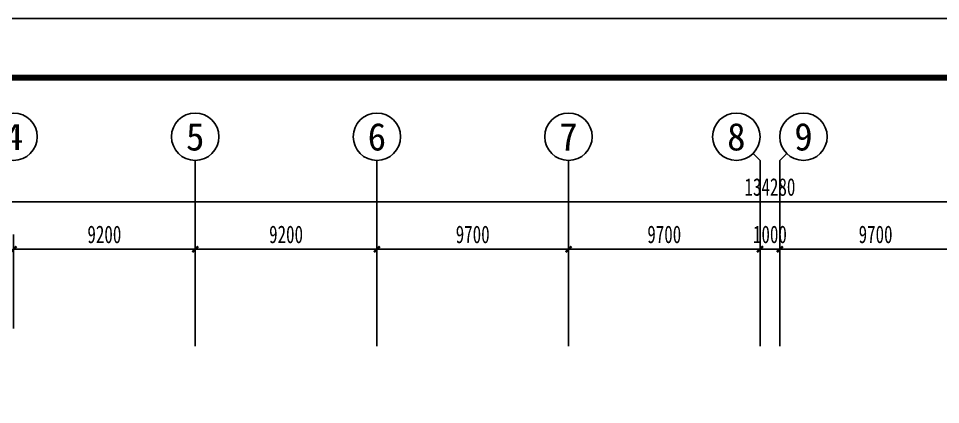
# Model space of a CAD drawing. Header units: millimetres. Extents: x -633009578 to 5705885, y -633235091 to 2571734.
# Drawn here: x 2806670 to 2853360, y 1993648 to 2013212 of the extents above; entities that cross this region are included whole.
import ezdxf
from ezdxf.enums import TextEntityAlignment as Align

# ---------------------------------------------------------------- set-up
doc = ezdxf.new("R2010")
doc.units = ezdxf.units.MM
doc.header["$LTSCALE"] = 1000
doc.header["$MEASUREMENT"] = 0
doc.layers.get('0').update_dxf_attribs({"color": 9})
for name, color, linetype in [('3T_WOOD', 21, 'Continuous'), ('AXIS_TEXT', 7, 'Continuous'), ('C-AXIS(轴号)', 3, 'Continuous'), ('设备-箱柜', 3, 'Continuous'), ('院图签、封面151013$0$PUB_TITLE', 153, 'Continuous'), ('院图签、封面151013$0$图签文字', 4, 'Continuous')]:
    doc.layers.add(name, color=color, linetype=linetype)
doc.styles.add('_TCH_AXIS', font='simhei.ttf', dxfattribs={"bigfont": 'GBCBIG'})
doc.styles.add('_TCH_DIM_T3', font='simhei.ttf', dxfattribs={"width": 0.707, "bigfont": 'GBCBIG'})
doc.styles.add('COMPLEX', font='simhei.ttf')
doc.styles.add('院图签、封面151013$0$-宋体', font='simhei.ttf', dxfattribs={"width": 0.8})
doc.dimstyles.new('_TCH_ARCH&&300', dxfattribs={"dimtxt": 892.5, "dimasz": 300, "dimexe": 750, "dimexo": 900, "dimgap": 300, "dimtad": 1, "dimdec": 0, "dimzin": 0, "dimdsep": 46, "dimtxsty": '_TCH_DIM_T3', "dimblk": 'ARCHTICK', "dimcen": 0.09, "dimclrt": 7, "dimazin": 2, "dimtfac": 1, "dimtdec": 0, "dimtix": 1, "dimtmove": 2, "dimatfit": 3, "dimfxl": 1, "dimtolj": 1, "dimtzin": 0, "dimarcsym": 0})

# ---------------------------------------------------------------- blocks, each defined once
blk = doc.blocks.new('_ArchTick')
at = {"color": 0, "linetype": 'ByBlock', "const_width": 0.4}
blk.add_lwpolyline([(-0.5, -0.5), (0.5, 0.5)], dxfattribs=at)
blk = doc.blocks.new('*D543')
at = {"layer": 'C-AXIS(轴号)', "color": 0, "lineweight": -2, "transparency": 16777216}
for p, q in [((1150541, 1319522), (1150541, 1324292)), ((1159741, 1319522), (1159741, 1324292)), ((1150541, 1323542), (1159741, 1323542))]:
    blk.add_line(p, q, dxfattribs=at)
at = {"layer": 'Defpoints', "color": 0, "transparency": 16777216}
for p in [(1159741, 1323542), (1150541, 1318622), (1159741, 1318622)]:
    blk.add_point(p, dxfattribs=at)
at = {"layer": 'C-AXIS(轴号)', "color": 0, "linetype": 'ByBlock', "lineweight": -2, "transparency": 16777216, "xscale": 300, "yscale": 300, "zscale": 300, "rotation": 180}
blk.add_blockref('_ArchTick', (1150541, 1323542), dxfattribs=at)
at = {"layer": 'C-AXIS(轴号)', "color": 0, "linetype": 'ByBlock', "lineweight": -2, "transparency": 16777216, "xscale": 300, "yscale": 300, "zscale": 300}
blk.add_blockref('_ArchTick', (1159741, 1323542), dxfattribs=at)
at = {"layer": 'C-AXIS(轴号)', "color": 7, "transparency": 16777216, "insert": (1155141, 1324288), "char_height": 892.5, "attachment_point": 5, "style": '_TCH_DIM_T3'}
blk.add_mtext('\\A1;9200', dxfattribs=at)
blk = doc.blocks.new('*D544')
at = {"layer": 'C-AXIS(轴号)', "color": 0, "lineweight": -2, "transparency": 16777216}
for p, q in [((1159741, 1319522), (1159741, 1324292)), ((1168941, 1319522), (1168941, 1324292)), ((1159741, 1323542), (1168941, 1323542))]:
    blk.add_line(p, q, dxfattribs=at)
at = {"layer": 'Defpoints', "color": 0, "transparency": 16777216}
for p in [(1168941, 1323542), (1159741, 1318622), (1168941, 1318622)]:
    blk.add_point(p, dxfattribs=at)
at = {"layer": 'C-AXIS(轴号)', "color": 0, "linetype": 'ByBlock', "lineweight": -2, "transparency": 16777216, "xscale": 300, "yscale": 300, "zscale": 300, "rotation": 180}
blk.add_blockref('_ArchTick', (1159741, 1323542), dxfattribs=at)
at = {"layer": 'C-AXIS(轴号)', "color": 0, "linetype": 'ByBlock', "lineweight": -2, "transparency": 16777216, "xscale": 300, "yscale": 300, "zscale": 300}
blk.add_blockref('_ArchTick', (1168941, 1323542), dxfattribs=at)
at = {"layer": 'C-AXIS(轴号)', "color": 7, "transparency": 16777216, "insert": (1164341, 1324288), "char_height": 892.5, "attachment_point": 5, "style": '_TCH_DIM_T3'}
blk.add_mtext('\\A1;9200', dxfattribs=at)
blk = doc.blocks.new('*D545')
at = {"layer": 'C-AXIS(轴号)', "color": 0, "lineweight": -2, "transparency": 16777216}
for p, q in [((1168941, 1319522), (1168941, 1324292)), ((1178641, 1319522), (1178641, 1324292)), ((1168941, 1323542), (1178641, 1323542))]:
    blk.add_line(p, q, dxfattribs=at)
at = {"layer": 'Defpoints', "color": 0, "transparency": 16777216}
for p in [(1178641, 1323542), (1168941, 1318622), (1178641, 1318622)]:
    blk.add_point(p, dxfattribs=at)
at = {"layer": 'C-AXIS(轴号)', "color": 0, "linetype": 'ByBlock', "lineweight": -2, "transparency": 16777216, "xscale": 300, "yscale": 300, "zscale": 300, "rotation": 180}
blk.add_blockref('_ArchTick', (1168941, 1323542), dxfattribs=at)
at = {"layer": 'C-AXIS(轴号)', "color": 0, "linetype": 'ByBlock', "lineweight": -2, "transparency": 16777216, "xscale": 300, "yscale": 300, "zscale": 300}
blk.add_blockref('_ArchTick', (1178641, 1323542), dxfattribs=at)
at = {"layer": 'C-AXIS(轴号)', "color": 7, "transparency": 16777216, "insert": (1173791, 1324288), "char_height": 892.5, "attachment_point": 5, "style": '_TCH_DIM_T3'}
blk.add_mtext('\\A1;9700', dxfattribs=at)
blk = doc.blocks.new('*D546')
at = {"layer": 'C-AXIS(轴号)', "color": 0, "lineweight": -2, "transparency": 16777216}
for p, q in [((1178641, 1319522), (1178641, 1324292)), ((1188341, 1319522), (1188341, 1324292)), ((1178641, 1323542), (1188341, 1323542))]:
    blk.add_line(p, q, dxfattribs=at)
at = {"layer": 'Defpoints', "color": 0, "transparency": 16777216}
for p in [(1188341, 1323542), (1178641, 1318622), (1188341, 1318622)]:
    blk.add_point(p, dxfattribs=at)
at = {"layer": 'C-AXIS(轴号)', "color": 0, "linetype": 'ByBlock', "lineweight": -2, "transparency": 16777216, "xscale": 300, "yscale": 300, "zscale": 300, "rotation": 180}
blk.add_blockref('_ArchTick', (1178641, 1323542), dxfattribs=at)
at = {"layer": 'C-AXIS(轴号)', "color": 0, "linetype": 'ByBlock', "lineweight": -2, "transparency": 16777216, "xscale": 300, "yscale": 300, "zscale": 300}
blk.add_blockref('_ArchTick', (1188341, 1323542), dxfattribs=at)
at = {"layer": 'C-AXIS(轴号)', "color": 7, "transparency": 16777216, "insert": (1183491, 1324288), "char_height": 892.5, "attachment_point": 5, "style": '_TCH_DIM_T3'}
blk.add_mtext('\\A1;9700', dxfattribs=at)
blk = doc.blocks.new('*D547')
at = {"layer": 'C-AXIS(轴号)', "color": 0, "lineweight": -2, "transparency": 16777216}
for p, q in [((1188341, 1319522), (1188341, 1324292)), ((1189341, 1319522), (1189341, 1324292)), ((1188341, 1323542), (1188041, 1323542)), ((1188341, 1323542), (1189341, 1323542)), ((1189341, 1323542), (1189641, 1323542))]:
    blk.add_line(p, q, dxfattribs=at)
at = {"layer": 'Defpoints', "color": 0, "transparency": 16777216}
for p in [(1189341, 1323542), (1188341, 1318622), (1189341, 1318622)]:
    blk.add_point(p, dxfattribs=at)
at = {"layer": 'C-AXIS(轴号)', "color": 0, "linetype": 'ByBlock', "lineweight": -2, "transparency": 16777216, "xscale": 300, "yscale": 300, "zscale": 300}
blk.add_blockref('_ArchTick', (1188341, 1323542), dxfattribs=at)
at = {"layer": 'C-AXIS(轴号)', "color": 0, "linetype": 'ByBlock', "lineweight": -2, "transparency": 16777216, "xscale": 300, "yscale": 300, "zscale": 300, "rotation": 180}
blk.add_blockref('_ArchTick', (1189341, 1323542), dxfattribs=at)
at = {"layer": 'C-AXIS(轴号)', "color": 7, "transparency": 16777216, "insert": (1188841, 1324288), "char_height": 892.5, "attachment_point": 5, "style": '_TCH_DIM_T3'}
blk.add_mtext('\\A1;1000', dxfattribs=at)
blk = doc.blocks.new('*D548')
at = {"layer": 'C-AXIS(轴号)', "color": 0, "lineweight": -2, "transparency": 16777216}
for p, q in [((1189341, 1319522), (1189341, 1324292)), ((1199041, 1319522), (1199041, 1324292)), ((1189341, 1323542), (1199041, 1323542))]:
    blk.add_line(p, q, dxfattribs=at)
at = {"layer": 'Defpoints', "color": 0, "transparency": 16777216}
for p in [(1199041, 1323542), (1189341, 1318622), (1199041, 1318622)]:
    blk.add_point(p, dxfattribs=at)
at = {"layer": 'C-AXIS(轴号)', "color": 0, "linetype": 'ByBlock', "lineweight": -2, "transparency": 16777216, "xscale": 300, "yscale": 300, "zscale": 300, "rotation": 180}
blk.add_blockref('_ArchTick', (1189341, 1323542), dxfattribs=at)
at = {"layer": 'C-AXIS(轴号)', "color": 0, "linetype": 'ByBlock', "lineweight": -2, "transparency": 16777216, "xscale": 300, "yscale": 300, "zscale": 300}
blk.add_blockref('_ArchTick', (1199041, 1323542), dxfattribs=at)
at = {"layer": 'C-AXIS(轴号)', "color": 7, "transparency": 16777216, "insert": (1194191, 1324288), "char_height": 892.5, "attachment_point": 5, "style": '_TCH_DIM_T3'}
blk.add_mtext('\\A1;9700', dxfattribs=at)
blk = doc.blocks.new('*D555')
at = {"layer": 'C-AXIS(轴号)', "color": 0, "lineweight": -2, "transparency": 16777216}
for p, q in [((1121701, 1319522), (1121701, 1326692)), ((1255981, 1319522), (1255981, 1326692)), ((1121701, 1325942), (1255981, 1325942))]:
    blk.add_line(p, q, dxfattribs=at)
at = {"layer": 'Defpoints', "color": 0, "transparency": 16777216}
for p in [(1255981, 1325942), (1121701, 1318622), (1255981, 1318622)]:
    blk.add_point(p, dxfattribs=at)
at = {"layer": 'C-AXIS(轴号)', "color": 0, "linetype": 'ByBlock', "lineweight": -2, "transparency": 16777216, "xscale": 300, "yscale": 300, "zscale": 300, "rotation": 180}
blk.add_blockref('_ArchTick', (1121701, 1325942), dxfattribs=at)
at = {"layer": 'C-AXIS(轴号)', "color": 0, "linetype": 'ByBlock', "lineweight": -2, "transparency": 16777216, "xscale": 300, "yscale": 300, "zscale": 300}
blk.add_blockref('_ArchTick', (1255981, 1325942), dxfattribs=at)
at = {"layer": 'C-AXIS(轴号)', "color": 7, "transparency": 16777216, "insert": (1188841, 1326688), "char_height": 892.5, "attachment_point": 5, "style": '_TCH_DIM_T3'}
blk.add_mtext('\\A1;134280', dxfattribs=at)
blk = doc.blocks.new('_AXISO')
blk.add_circle((0, 0), 0.5)
at = {"layer": 'AXIS_TEXT', "style": 'COMPLEX', "width": 1.041667}
blk.add_attdef('A', text='', height=0.56, dxfattribs=at).set_placement((-0.25, -0.28), (0.25, -0.28), align=Align.FIT)
blk = doc.blocks.new('建筑图框_A1')
at = {"layer": '院图签、封面151013$0$PUB_TITLE'}
blk.add_lwpolyline([(0, 0), (84100, 0), (84100, 59400), (0, 59400)], close=True, dxfattribs=at)
at = {"layer": '院图签、封面151013$0$PUB_TITLE', "const_width": 100}
blk.add_lwpolyline([(2500, 1000), (83100, 1000), (83100, 58400), (2500, 58400)], close=True, dxfattribs=at)
at = {"layer": '院图签、封面151013$0$图签文字', "color": 6, "style": '院图签、封面151013$0$-宋体'}
for tag, height, width, p in [('工程主持人', 400, 0.8, (79991, 29506)), ('审定', 400, 0.8, (79991, 28706)), ('审核', 400, 0.8, (79991, 27906)), ('专业负责人', 400, 0.8, (79991, 27106)), ('校对', 400, 0.8, (79991, 26306)), ('设计', 400, 0.8, (79991, 25506)), ('方案设计人', 400, 0.8, (79991, 24707)), ('工程编号', 300, 0.7, (81000, 8700)), ('版次', 300, 0.7, (78738, 3006)), ('日期', 300, 0.7, (82038, 3000)), ('图号', 200, 0.7, (82538, 2400)), ('比例', 300, 0.7, (78738, 2200)), ('图号_X施', 300, 0.7, (81538, 2200)), ('图号_总数', 200, 0.7, (82538, 2000))]:
    blk.add_attdef(tag, text='', height=height, dxfattribs=dict(at, width=width)).set_placement(p, align=Align.MIDDLE_CENTER)
at = {"layer": '院图签、封面151013$0$图签文字', "color": 6, "style": '院图签、封面151013$0$-宋体', "width": 0.7}
for tag, p in [('建设单位_001', (80936, 7446)), ('工程名称_001', (80934, 6045)), ('图名_001', (79743, 4060))]:
    blk.add_attdef(tag, p, '', height=300, dxfattribs=at)
blk = doc.blocks.new('9-3-1')
at = {"layer": 'C-AXIS(轴号)'}
for p, q in [((1187989.1, 1328393), (1188340.6, 1328041.6)), ((1189692.1, 1328393), (1189340.6, 1328041.6)), ((1159740.6, 1318622.1), (1159740.6, 1328041.6)), ((1168940.6, 1318622.1), (1168940.6, 1328041.6)), ((1178640.6, 1318622.1), (1178640.6, 1328041.6)), ((1188340.6, 1318622.1), (1188340.6, 1328041.6)), ((1189340.6, 1318622.1), (1189340.6, 1328041.6))]:
    blk.add_line(p, q, dxfattribs=at)
ref = blk.add_blockref('_AXISO', (1150540.6, 1329241.6), dxfattribs=dict(at, xscale=2400, yscale=2400, zscale=2400))
ref.add_attrib('A', '4', dxfattribs={"layer": 'AXIS_TEXT', "height": 1336.3, "style": '_TCH_AXIS'}).set_placement((1150031.5, 1328573.4), (1151049.7, 1328573.4), align=Align.FIT)
ref = blk.add_blockref('_AXISO', (1159740.6, 1329241.6), dxfattribs=dict(at, xscale=2400, yscale=2400, zscale=2400))
ref.add_attrib('A', '5', dxfattribs={"layer": 'AXIS_TEXT', "height": 1397.8, "style": '_TCH_AXIS'}).set_placement((1159274.7, 1328542.6), (1160206.5, 1328542.6), align=Align.FIT)
ref = blk.add_blockref('_AXISO', (1168940.6, 1329241.6), dxfattribs=dict(at, xscale=2400, yscale=2400, zscale=2400))
ref.add_attrib('A', '6', dxfattribs={"layer": 'AXIS_TEXT', "height": 1397.8, "style": '_TCH_AXIS'}).set_placement((1168474.7, 1328542.6), (1169406.5, 1328542.6), align=Align.FIT)
ref = blk.add_blockref('_AXISO', (1178640.6, 1329241.6), dxfattribs=dict(at, xscale=2400, yscale=2400, zscale=2400))
ref.add_attrib('A', '7', dxfattribs={"layer": 'AXIS_TEXT', "height": 1397.8, "style": '_TCH_AXIS'}).set_placement((1178174.7, 1328542.6), (1179106.5, 1328542.6), align=Align.FIT)
ref = blk.add_blockref('_AXISO', (1187140.6, 1329241.6), dxfattribs=dict(at, xscale=2400, yscale=2400, zscale=2400))
ref.add_attrib('A', '8', dxfattribs={"layer": 'AXIS_TEXT', "height": 1397.8, "style": '_TCH_AXIS'}).set_placement((1186674.7, 1328542.6), (1187606.5, 1328542.6), align=Align.FIT)
ref = blk.add_blockref('_AXISO', (1190540.6, 1329241.6), dxfattribs=dict(at, xscale=2400, yscale=2400, zscale=2400))
ref.add_attrib('A', '9', dxfattribs={"layer": 'AXIS_TEXT', "height": 1397.8, "style": '_TCH_AXIS'}).set_placement((1190074.7, 1328542.6), (1191006.5, 1328542.6), align=Align.FIT)
for p1, p2, distance, picture, middle in [((1121700.6, 1318622.1), (1255980.6, 1318622.1), 7319.5, '*D555', (1188840.6, 1326687.8)), ((1150540.6, 1318622.1), (1159740.6, 1318622.1), 4919.5, '*D543', (1155140.6, 1324287.8)), ((1159740.6, 1318622.1), (1168940.6, 1318622.1), 4919.5, '*D544', (1164340.6, 1324287.8)), ((1168940.6, 1318622.1), (1178640.6, 1318622.1), 4919.5, '*D545', (1173790.6, 1324287.8)), ((1178640.6, 1318622.1), (1188340.6, 1318622.1), 4919.5, '*D546', (1183490.6, 1324287.8)), ((1188340.6, 1318622.1), (1189340.6, 1318622.1), 4919.5, '*D547', (1188840.6, 1324287.8)), ((1189340.6, 1318622.1), (1199040.6, 1318622.1), 4919.5, '*D548', (1194190.6, 1324287.8))]:
    dim = blk.add_aligned_dim(p1=p1, p2=p2, distance=distance, dimstyle='_TCH_ARCH&&300', dxfattribs=at)
    dim.commit()
    dim.dimension.update_dxf_attribs({"geometry": picture, "text_midpoint": middle})

msp = doc.modelspace()

# ---------------------------------------------------------------- linework, layer by layer
at = {"elevation": 0}
msp.add_lwpolyline([(2725055.4, 2013212), (4008204.7, 2013212), (4008204.7, 1835012), (2725055.4, 1835012)], close=True, dxfattribs=at)

# ---------------------------------------------------------------- block references
at = {"layer": '3T_WOOD'}
msp.add_blockref('9-3-1', (1655879.4, 677977.5), dxfattribs=at)
at = {"layer": '设备-箱柜', "xscale": 3, "yscale": 3}
msp.add_blockref('建筑图框_A1', (2725055.4, 1835012, 0), dxfattribs=at)

doc.saveas('drawing.dxf')
